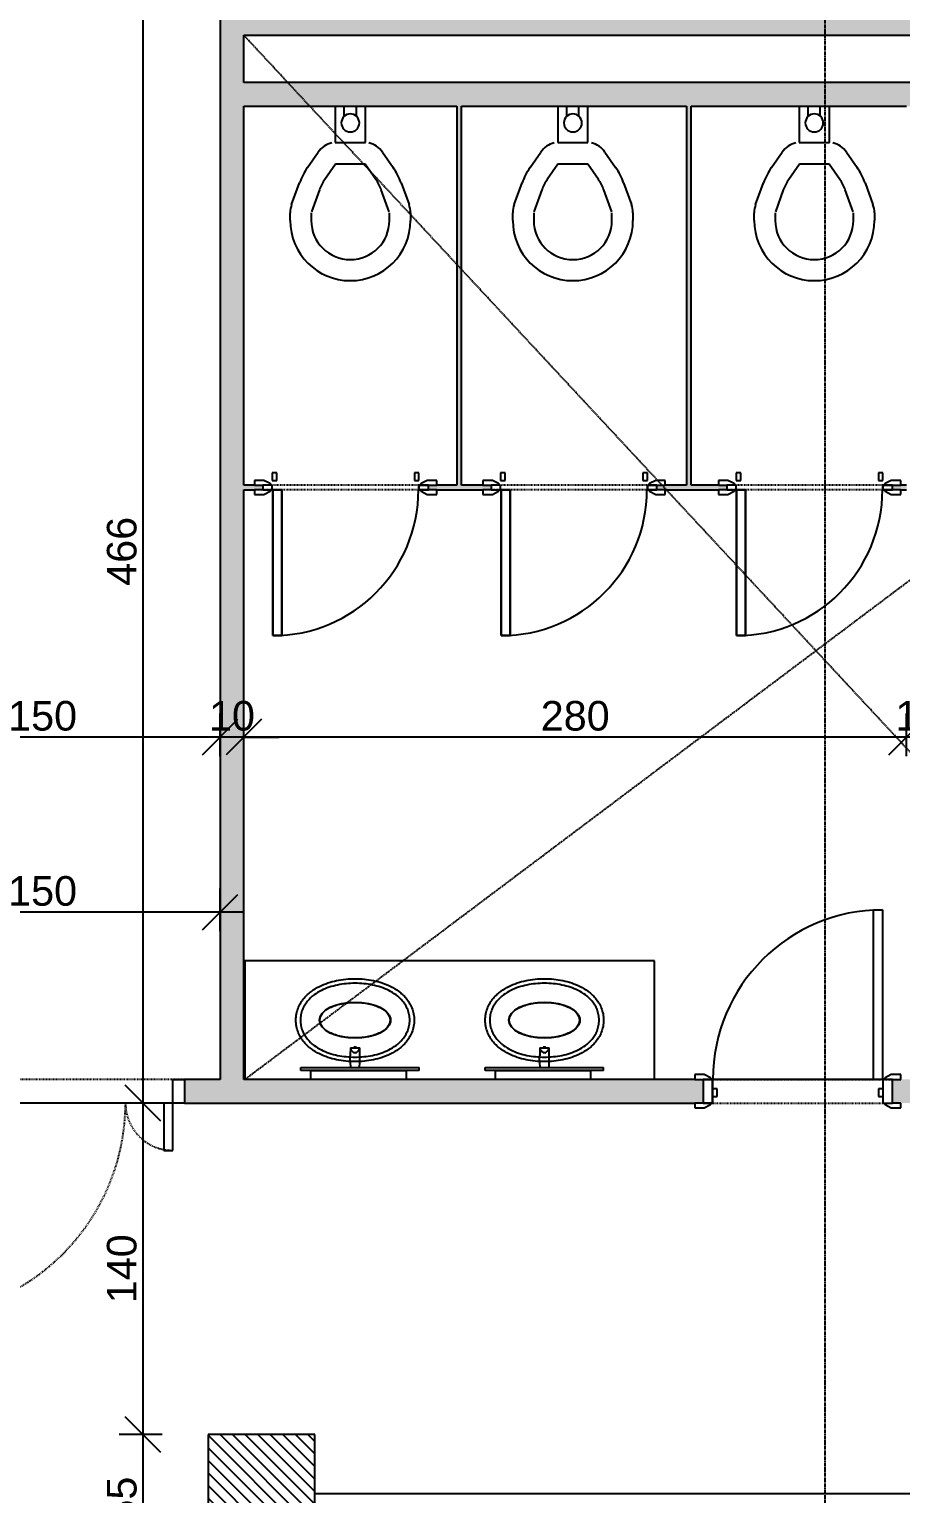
# Model space of a CAD drawing. Extents: x -5566 to 5867, y -120 to 4683.
# Drawn here: x -4486 to -4118, y 2590 to 3209 of the extents above; entities that cross this region are included whole.
import ezdxf

# ---------------------------------------------------------------- set-up
doc = ezdxf.new("R2010")
doc.units = 0
doc.linetypes.add('DASH', pattern=[0.6, 0.3, -0.3])
doc.linetypes.add('HIDDEN_2', pattern=[0.6, 0.4, -0.2])
doc.layers.get('0').update_dxf_attribs({"linetype": 'CONTINUOUS'})
doc.layers.get('DEFPOINTS').update_dxf_attribs({"linetype": 'CONTINUOUS'})
for name, color, linetype in [('A-ANNO-DIMS', 211, 'CONTINUOUS'), ('A-DOOR', 31, 'CONTINUOUS'), ('A-DOOR-FRAM', 31, 'CONTINUOUS'), ('A-DOOR-HDLN', 31, 'DASH'), ('A-FLOR', 192, 'CONTINUOUS'), ('A-FLOR-OVHD', 1, 'HIDDEN_2'), ('A-GENM', 13, 'CONTINUOUS'), ('A-WALL-PATT', 111, 'CONTINUOUS'), ('I-WALL', 2, 'CONTINUOUS'), ('P-SANR-FIXT', 6, 'CONTINUOUS'), ('Q-SPCQ', 91, 'CONTINUOUS'), ('S-COLS', 52, 'CONTINUOUS')]:
    doc.layers.add(name, color=color, linetype=linetype)
doc.styles.add('ARIAL', font='arial.ttf', dxfattribs={"height": 12.5})
doc.dimstyles.new('100_200_2_5MM_ARIAL_CM', dxfattribs={"dimscale": 30.48, "dimtxt": 12.753242, "dimasz": 0.492126, "dimexe": 0.328084, "dimexo": 0.0625, "dimgap": 0.082021, "dimtad": 1, "dimdec": 0, "dimzin": 0, "dimtxsty": 'ARIAL', "dimblk1": 'OBLIQUE', "dimblk2": 'OBLIQUE', "dimsah": 1, "dimcen": 0.09, "dimdle": 0.328084, "dimazin": 3, "dimtfac": 1, "dimtdec": 4, "dimtix": 1, "dimtmove": 0, "dimatfit": 3, "dimtvp": 1, "dimtolj": 1, "dimtzin": 0})
doc.dimstyles.new('200_100_2_5MM_ARIAL_CM___O', dxfattribs={"dimscale": 30.48, "dimtxt": 12.753242, "dimasz": 0.492126, "dimexe": 0.328084, "dimexo": 0.0625, "dimgap": 0.082021, "dimtad": 1, "dimdec": 0, "dimzin": 0, "dimtxsty": 'ARIAL', "dimblk1": 'OBLIQUE', "dimblk2": 'OBLIQUE', "dimsah": 1, "dimcen": 0.09, "dimdle": 0.328084, "dimazin": 3, "dimtfac": 1, "dimtdec": 4, "dimtix": 1, "dimtmove": 0, "dimatfit": 3, "dimtvp": 1, "dimtolj": 1, "dimtzin": 0})

# ---------------------------------------------------------------- blocks, each defined once
blk = doc.blocks.new('AR_STRUCTURAL_COLUMNS_CON6')
at = {"layer": 'S-COLS'}
h = blk.add_hatch(dxfattribs=at)
h.set_pattern_fill('FP_9', color=8, style=0, pattern_type=2)
h.set_pattern_definition([(315, (-597.5, 1597.5), (2.6516504, 2.6516504), [])])
h.paths.add_polyline_path([(-22.5, -2.5), (-22.5, -22.5), (22.5, -22.5), (22.5, 22.5), (-22.5, 22.5)], flags=0)
for p, q in [((22.5, 22.5), (-22.5, 22.5)), ((-22.5, 22.5), (-22.5, -22.5)), ((22.5, -22.5), (22.5, 22.5)), ((-22.5, -22.5), (22.5, -22.5))]:
    blk.add_line(p, q, dxfattribs=at)
blk = doc.blocks.new('AR_PLM_HUNGTOILET_HANDICAP')
at = {"layer": 'P-SANR-FIXT'}
for p, q in [((79.86, -5), (79.86, -20.28)), ((83.67, -9.21), (83.67, -5)), ((88.75, -9.21), (88.75, -5)), ((92.56, -20.28), (92.56, -5)), ((68.13, -30.85), (72.64, -24.4)), ((79.86, -20.28), (92.56, -20.28)), ((99.78, -24.4), (104.29, -30.85)), ((79.93, -29.5), (75.41, -35.95)), ((92.5, -29.5), (79.93, -29.5)), ((97.01, -35.95), (92.5, -29.5)), ((61.42, -46.5), (64.76, -37.32)), ((73.12, -40.36), (69.78, -49.54)), ((102.64, -49.54), (99.3, -40.36)), ((107.66, -37.32), (111, -46.5)), ((60.81, -53.26), (60.81, -49.97)), ((69.7, -49.97), (69.7, -53.26)), ((102.72, -53.26), (102.72, -49.97)), ((111.61, -49.97), (111.61, -53.26))]:
    blk.add_line(p, q, dxfattribs=at)
for centre, radius, start, end in [((86.21, -12.05), 3.81, 0, 180), ((86.21, -12.05), 3.81, 180, 0), ((80.97, -30.23), 10.16, 105, 145), ((91.46, -30.23), 10.16, 35, 75), ((91.02, -46.87), 27.94, 145, 160), ((81.4, -46.87), 27.94, 20, 35), ((91.02, -46.87), 19.05, 145, 160), ((81.4, -46.87), 19.05, 20, 35), ((70.97, -49.97), 10.16, 160, 180), ((101.45, -49.97), 10.16, 0, 20), ((86.21, -53.26), 25.4, 180, 270), ((86.21, -53.26), 16.51, 180, 270), ((86.21, -53.26), 16.51, 270, 360), ((86.21, -53.26), 25.4, 270, 360)]:
    blk.add_arc(centre, radius, start, end, dxfattribs=at)
blk = doc.blocks.new('AR_INT_WOOD_SINGLE_LOUVER0')
at = {"layer": 'A-DOOR'}
for p, q in [((27, 62.6), (27, 1)), ((30.8, 62.6), (27, 62.6)), ((27, 1), (27, 62.6)), ((27, 62.6), (30.8, 62.6)), ((30.8, 1), (30.8, 62.6)), ((30.8, 62.6), (30.8, 1)), ((-35, 1), (-31, 1)), ((-31, 1), (-31, -1)), ((27, 1), (30.8, 1)), ((30.8, 1), (27, 1)), ((31, 1), (31, -1)), ((35, 1), (31, 1)), ((-31, -1), (-35, -1)), ((31, -1), (35, -1))]:
    blk.add_line(p, q, dxfattribs=at)
blk.add_arc((30.8, 1), 61.6, 90, 180, dxfattribs=at)
at = {"layer": 'A-DOOR-FRAM'}
for p, q in [((-34.5, 3), (-38.5, 3)), ((-38.5, 3), (-38.5, 1)), ((-38.5, 1), (-35, 1)), ((-31, 1), (-35, 1)), ((-35, 1), (-35, -1)), ((-31.9, 1.6), (-34.5, 3)), ((-31, -1), (-31, 1)), ((35, 1), (31, 1)), ((31, 1), (31, -1)), ((34.5, 3), (31.9, 1.6)), ((38.5, 3), (34.5, 3)), ((35, -1), (35, 1)), ((35, 1), (38.5, 1)), ((38.5, 1), (38.5, 3)), ((-38.5, -1), (-38.5, -3)), ((-35, -1), (-38.5, -1)), ((-38.5, -3), (-34.5, -3)), ((-35, -1), (-31, -1)), ((-34.5, -3), (-31.9, -1.6)), ((-29.1, -3), (-31, -3)), ((-31, -3), (-31, -6.2)), ((-29.1, -6.2), (-29.1, -3)), ((31, -3), (29.1, -3)), ((29.1, -3), (29.1, -6.2)), ((31, -1), (35, -1)), ((31, -6.2), (31, -3)), ((31.9, -1.6), (34.5, -3)), ((34.5, -3), (38.5, -3)), ((38.5, -1), (35, -1)), ((38.5, -3), (38.5, -1)), ((-31, -6.2), (-29.1, -6.2)), ((29.1, -6.2), (31, -6.2))]:
    blk.add_line(p, q, dxfattribs=at)
for centre, start, end in [((-32.3, 0.9), 7.12502, 60.25512), ((32.3, 0.9), 119.74488, 172.87498), ((-32.3, -0.9), 299.74488, 352.87498), ((32.3, -0.9), 187.12502, 240.25512)]:
    blk.add_arc(centre, 0.806, start, end, dxfattribs=at)
at = {"layer": 'A-DOOR-HDLN'}
for p, q in [((-35, 1), (35, 1)), ((-35, -1), (35, -1))]:
    blk.add_line(p, q, dxfattribs=at)
blk = doc.blocks.new('AR_PLM_BASIN_PRM__WALL__-1')
at = {"layer": 'P-SANR-FIXT'}
for p, q in [((-87.61, -5), (-87.61, -55)), ((85.42, -55), (85.42, -5)), ((-87.61, -55), (85.42, -55))]:
    blk.add_line(p, q, dxfattribs=at)
blk = doc.blocks.new('AR_PLUMFIX_TAP_-_TYPE_1-12')
at = {"layer": 'A-GENM'}
for p, q in [((-1.9, -0.76), (-1.86, 1.89)), ((-1.83, 5.4), (2.14, 5.4)), ((-0.31, 5.58), (-0.31, 5.4)), ((0.35, 3.29), (-0.03, 3.29)), ((0.63, 5.4), (0.63, 5.58)), ((2.21, -0.7), (2.17, 1.89)), ((-1.9, -0.76), (-1.79, -2.9)), ((2.1, -2.9), (2.21, -0.7))]:
    blk.add_line(p, q, dxfattribs=at)
for centre, major_axis, ratio, start_param, end_param in [((-1.82, 5.15), (0.04, 4.42), 0.001757, 1.514599, 2.40008), ((2.99, 5.89), (4.89, 0), 0.707414, 3.359065, 3.934606), ((130.33, 8.38), (132.17, 0), 0.707414, 3.173465, 3.176444), ((0.17, 3.96), (0.972, 0), 0.707414, 4.037321, 4.500689), ((-0.22, 5.56), (0.0917, 0), 0.707107, 1.677599, 2.926161), ((0.16, 4.46), (1.69, 0), 0.707107, 1.337672, 1.80392), ((0.15, 3.96), (0.972, 0), 0.707414, 4.924089, 5.386869), ((0.54, 5.56), (0.0917, 0), 0.707107, 0.215432, 1.463994), ((-2.66, 5.89), (4.87, 0), 0.707414, 5.489365, 6.058873), ((-130, 8.38), (132.17, 0), 0.707414, 6.248334, 6.251313), ((2.13, 5.15), (-0.04, 4.42), 0.001755, 3.883105, 4.768586)]:
    blk.add_ellipse(centre, major_axis=major_axis, ratio=ratio, start_param=start_param, end_param=end_param, dxfattribs=at)
blk = doc.blocks.new('AR_PLUMFIX_BASIN_ELLIPTIC0')
at = {"layer": 'P-SANR-FIXT', "flags": 128}
for points in [[(0, 7.5), (-2.93, 7.36), (-5.74, 6.93), (-8.33, 6.24), (-10.61, 5.3), (-12.47, 4.17), (-13.86, 2.87), (-14.71, 1.46), (-15, 0)], [(15, 0), (14.71, 1.46), (13.86, 2.87), (12.47, 4.17), (10.61, 5.3), (8.33, 6.24), (5.74, 6.93), (2.93, 7.36), (0, 7.5)], [(-15, 0), (-14.71, -1.46), (-13.86, -2.87), (-12.47, -4.17), (-10.61, -5.3), (-8.33, -6.24), (-5.74, -6.93), (-2.93, -7.36), (0, -7.5)], [(0, -7.5), (2.93, -7.36), (5.74, -6.93), (8.33, -6.24), (10.61, -5.3), (12.47, -4.17), (13.86, -2.87), (14.71, -1.46), (15, 0)]]:
    blk.add_lwpolyline(points, dxfattribs=at)
at = {"layer": 'P-SANR-FIXT'}
for points, knots in [([(-25, 0), (-25, 0.9), (-24.82, 2.7), (-24.06, 5.21), (-22.94, 7.42), (-21.58, 9.3), (-20.08, 10.88), (-17.94, 12.65), (-15.11, 14.34), (-11.53, 15.8), (-7.79, 16.79), (-3.93, 17.37), (-1.31, 17.5), (0, 17.5)], [3.141593, 3.141593, 3.141593, 3.141593, 3.239767, 3.337942, 3.436117, 3.534292, 3.632467, 3.730641, 3.926991, 4.12334, 4.31969, 4.516039, 4.712389, 4.712389, 4.712389, 4.712389]), ([(0, 15.6), (-1.25, 15.6), (-3.74, 15.47), (-7.41, 14.92), (-10.93, 13.98), (-14.27, 12.63), (-17.37, 10.77), (-19.72, 8.63), (-21.31, 6.42), (-22.29, 4.5), (-22.94, 2.33), (-23.1, 0.78), (-23.1, 0)], [-4.712389, -4.712389, -4.712389, -4.712389, -4.516039, -4.31969, -4.12334, -3.926991, -3.730641, -3.534292, -3.436117, -3.337942, -3.239767, -3.141593, -3.141593, -3.141593, -3.141593]), ([(0, 17.5), (1.31, 17.5), (3.93, 17.37), (7.79, 16.79), (11.53, 15.8), (15.11, 14.34), (17.94, 12.65), (20.08, 10.88), (21.58, 9.3), (22.94, 7.42), (24.06, 5.21), (24.82, 2.7), (25, 0.9), (25, 0)], [1.570796, 1.570796, 1.570796, 1.570796, 1.767146, 1.963495, 2.159845, 2.356194, 2.552544, 2.650719, 2.748894, 2.847068, 2.945243, 3.043418, 3.141593, 3.141593, 3.141593, 3.141593]), ([(23.1, 0), (23.1, 0.78), (22.94, 2.33), (22.29, 4.5), (21.31, 6.42), (19.72, 8.63), (17.37, 10.77), (14.27, 12.63), (10.93, 13.98), (7.41, 14.92), (3.74, 15.47), (1.25, 15.6), (0, 15.6)], [-3.141593, -3.141593, -3.141593, -3.141593, -3.043418, -2.945243, -2.847068, -2.748894, -2.552544, -2.356194, -2.159845, -1.963495, -1.767146, -1.570796, -1.570796, -1.570796, -1.570796]), ([(0, -15.6), (1.25, -15.6), (3.74, -15.47), (7.41, -14.92), (10.93, -13.98), (14.27, -12.63), (17.37, -10.77), (19.72, -8.63), (21.31, -6.42), (22.29, -4.5), (22.94, -2.33), (23.1, -0.78), (23.1, 0)], [-4.712389, -4.712389, -4.712389, -4.712389, -4.516039, -4.31969, -4.12334, -3.926991, -3.730641, -3.534292, -3.436117, -3.337942, -3.239767, -3.141593, -3.141593, -3.141593, -3.141593]), ([(25, 0), (25, -0.9), (24.82, -2.7), (24.06, -5.21), (22.94, -7.42), (21.58, -9.3), (20.08, -10.88), (17.94, -12.65), (15.11, -14.34), (11.53, -15.8), (7.79, -16.79), (3.93, -17.37), (1.31, -17.5), (0, -17.5)], [3.141593, 3.141593, 3.141593, 3.141593, 3.239767, 3.337942, 3.436117, 3.534292, 3.632467, 3.730641, 3.926991, 4.12334, 4.31969, 4.516039, 4.712389, 4.712389, 4.712389, 4.712389]), ([(0, -17.5), (-1.31, -17.5), (-3.93, -17.37), (-7.79, -16.79), (-11.53, -15.8), (-15.11, -14.34), (-17.94, -12.65), (-20.08, -10.88), (-21.58, -9.3), (-22.94, -7.42), (-24.06, -5.21), (-24.82, -2.7), (-25, -0.9), (-25, 0)], [1.570796, 1.570796, 1.570796, 1.570796, 1.767146, 1.963495, 2.159845, 2.356194, 2.552544, 2.650719, 2.748894, 2.847068, 2.945243, 3.043418, 3.141593, 3.141593, 3.141593, 3.141593]), ([(-23.1, 0), (-23.1, -0.78), (-22.94, -2.33), (-22.29, -4.5), (-21.31, -6.42), (-19.72, -8.63), (-17.37, -10.77), (-14.27, -12.63), (-10.93, -13.98), (-7.41, -14.92), (-3.74, -15.47), (-1.25, -15.6), (0, -15.6)], [-3.141593, -3.141593, -3.141593, -3.141593, -3.043418, -2.945243, -2.847068, -2.748894, -2.552544, -2.356194, -2.159845, -1.963495, -1.767146, -1.570796, -1.570796, -1.570796, -1.570796])]:
    blk.add_open_spline(points, degree=3, knots=knots, dxfattribs=at)
for points in [[(-15, 0), (-15, 0.98), (-14.22, 2.94), (-10.88, 5.44), (-5.89, 7.11), (-1.96, 7.5), (0, 7.5)], [(0, 7.5), (1.96, 7.5), (5.89, 7.11), (10.88, 5.44), (14.22, 2.94), (15, 0.98), (15, 0)], [(0, -7.5), (-1.96, -7.5), (-5.89, -7.11), (-10.88, -5.44), (-14.22, -2.94), (-15, -0.98), (-15, 0)], [(15, 0), (15, -0.98), (14.22, -2.94), (10.88, -5.44), (5.89, -7.11), (1.96, -7.5), (0, -7.5)]]:
    blk.add_open_spline(points, degree=3, dxfattribs=at)
blk = doc.blocks.new('AR_INT_WOOD_SINGLE_-_W80H2')
at = {"layer": 'A-DOOR'}
for p, q in [((32, 5), (32, 76.6)), ((32, 76.6), (35.8, 76.6)), ((35.8, 76.6), (35.8, 5)), ((-40, 5), (-36, 5)), ((-36, 5), (-36, -5)), ((35.8, 5), (32, 5)), ((36, 5), (36, -5)), ((40, 5), (36, 5)), ((-36, -5), (-40, -5)), ((36, -5), (40, -5))]:
    blk.add_line(p, q, dxfattribs=at)
blk.add_arc((35.8, 5), 71.6, 90, 180, dxfattribs=at)
at = {"layer": 'A-DOOR-FRAM'}
for p, q in [((-39.5, 7), (-43.5, 7)), ((-43.5, 7), (-43.5, 5)), ((-36.9, 5.6), (-39.5, 7)), ((39.5, 7), (36.9, 5.6)), ((43.5, 7), (39.5, 7)), ((43.5, 5), (43.5, 7)), ((-43.5, 5), (-40, 5)), ((-36, 5), (-40, 5)), ((-40, 5), (-40, -5)), ((-36, -5), (-36, 5)), ((-34.1, 1), (-36, 1)), ((-34.1, -2.2), (-34.1, 1)), ((36, 1), (34.1, 1)), ((34.1, 1), (34.1, -2.2)), ((40, 5), (36, 5)), ((36, 5), (36, -5)), ((40, -5), (40, 5)), ((40, 5), (43.5, 5)), ((-43.5, -5), (-43.5, -7)), ((-40, -5), (-43.5, -5)), ((-40, -5), (-36, -5)), ((-39.5, -7), (-36.9, -5.6)), ((-36, -2.2), (-34.1, -2.2)), ((34.1, -2.2), (36, -2.2)), ((36, -5), (40, -5)), ((36.9, -5.6), (39.5, -7)), ((43.5, -5), (40, -5)), ((43.5, -7), (43.5, -5)), ((-43.5, -7), (-39.5, -7)), ((39.5, -7), (43.5, -7))]:
    blk.add_line(p, q, dxfattribs=at)
for centre, start, end in [((-37.3, 4.9), 7.12502, 60.25512), ((37.3, 4.9), 119.74488, 172.87498), ((-37.3, -4.9), 299.74488, 352.87498), ((37.3, -4.9), 187.12502, 240.25512)]:
    blk.add_arc(centre, 0.806, start, end, dxfattribs=at)
at = {"layer": 'A-DOOR-HDLN'}
for p, q in [((-40, 5), (40, 5)), ((-40, -5), (40, -5))]:
    blk.add_line(p, q, dxfattribs=at)
blk = doc.blocks.new('AR_SPC__MIRROR__WALL__-_TY')
at = {"layer": 'Q-SPCQ'}
for p, q in [((-19.62, 2.73), (20.83, 2.73)), ((-19.62, 2.73), (-19.62, -1.08)), ((20.83, -1.08), (20.83, 2.73)), ((-25, -1.08), (25, -1.08)), ((-25, -1.08), (-25, -2.35)), ((25, -2.35), (-25, -2.35)), ((20.83, -1.08), (-19.62, -1.08)), ((25, -1.08), (25, -2.35))]:
    blk.add_line(p, q, dxfattribs=at)
blk = doc.blocks.new('AR_EXT_ALUM_DBL_HINGE_-_W5')
at = {"layer": 'A-DOOR'}
for p, q in [((51.2, 5), (51.2, 95)), ((51.2, 95), (55, 95)), ((55, 95), (55, 5)), ((-51.2, 25), (-55, 25)), ((-55, 25), (-55, 5)), ((-51.2, 5), (-51.2, 25)), ((-60, 5), (-55, 5)), ((-55, 5), (-55, -5)), ((55, 5), (51.2, 5)), ((-55, -5), (-60, -5))]:
    blk.add_line(p, q, dxfattribs=at)
at = {"layer": 'A-DOOR', "linetype": 'DASH'}
for centre, radius, start, end in [((55, 5), 90, 90, 180), ((-55, 5), 20, 0, 90)]:
    blk.add_arc(centre, radius, start, end, dxfattribs=at)
at = {"layer": 'A-DOOR-FRAM'}
for p, q in [((-55, 5), (55, 5)), ((55, -5), (55, 5)), ((55, 5), (60, 5)), ((60, -5), (55, -5))]:
    blk.add_line(p, q, dxfattribs=at)
at = {"layer": 'A-DOOR-HDLN'}
for p, q in [((-60, 5), (60, 5)), ((-60, -5), (60, -5))]:
    blk.add_line(p, q, dxfattribs=at)
blk = doc.blocks.new('_OBLIQUE')
at = {"color": 0, "linetype": 'BYBLOCK'}
blk.add_line((-0.5, -0.5), (0.5, 0.5), dxfattribs=at)
blk = doc.blocks.new('DIMBLOCK16-LEVEL__9_00')
at = {"layer": 'A-ANNO-DIMS', "color": 0}
for p, q in [((-4555, 2828.02), (-4555, 2846.12)), ((-4405, 2828.02), (-4405, 2846.12)), ((-4395, 2836.12), (-4565, 2836.12))]:
    blk.add_line(p, q, dxfattribs=at)
at = {"layer": 'DEFPOINTS', "color": 0}
for p in [(-4555, 2836.12), (-4555, 2826.12), (-4405, 2826.12)]:
    blk.add_point(p, dxfattribs=at)
at = {"layer": 'A-ANNO-DIMS', "color": 0, "xscale": 15, "yscale": 15, "zscale": 15, "rotation": 180}
blk.add_blockref('_OBLIQUE', (-4555, 2836.12), dxfattribs=at)
at = {"layer": 'A-ANNO-DIMS', "color": 0, "xscale": 15, "yscale": 15, "zscale": 15}
blk.add_blockref('_OBLIQUE', (-4405, 2836.12), dxfattribs=at)
at = {"layer": 'A-ANNO-DIMS', "color": 0, "insert": (-4480, 2845), "char_height": 12.5, "width": 34.6103, "attachment_point": 5, "style": 'ARIAL'}
blk.add_mtext('\\A1;150', dxfattribs=at)
blk = doc.blocks.new('DIMBLOCK40-LEVEL__9_00')
at = {"layer": 'A-ANNO-DIMS', "color": 0}
for p, q in [((-4115, 2901.98), (-4115, 2920.08)), ((-4105, 2901.98), (-4105, 2920.08)), ((-4115, 2910.08), (-4130, 2910.08)), ((-4105, 2910.08), (-4115, 2910.08)), ((-4105, 2910.08), (-4090, 2910.08))]:
    blk.add_line(p, q, dxfattribs=at)
at = {"layer": 'DEFPOINTS', "color": 0}
for p in [(-4115, 2910.08), (-4115, 2900.08), (-4105, 2900.08)]:
    blk.add_point(p, dxfattribs=at)
at = {"layer": 'A-ANNO-DIMS', "color": 0, "xscale": 15, "yscale": 15, "zscale": 15}
blk.add_blockref('_OBLIQUE', (-4115, 2910.08), dxfattribs=at)
at = {"layer": 'A-ANNO-DIMS', "color": 0, "xscale": 15, "yscale": 15, "zscale": 15, "rotation": 180}
blk.add_blockref('_OBLIQUE', (-4105, 2910.08), dxfattribs=at)
at = {"layer": 'A-ANNO-DIMS', "color": 0, "insert": (-4110, 2918.96), "char_height": 12.5, "width": 23.0736, "attachment_point": 5, "style": 'ARIAL'}
blk.add_mtext('\\A1;10', dxfattribs=at)
blk = doc.blocks.new('DIMBLOCK41-LEVEL__9_00')
at = {"layer": 'A-ANNO-DIMS', "color": 0}
for p, q in [((-4395, 2901.98), (-4395, 2920.08)), ((-4115, 2901.98), (-4115, 2920.08)), ((-4105, 2910.08), (-4405, 2910.08))]:
    blk.add_line(p, q, dxfattribs=at)
at = {"layer": 'DEFPOINTS', "color": 0}
for p in [(-4395, 2910.08), (-4395, 2900.08), (-4115, 2900.08)]:
    blk.add_point(p, dxfattribs=at)
at = {"layer": 'A-ANNO-DIMS', "color": 0, "xscale": 15, "yscale": 15, "zscale": 15, "rotation": 180}
blk.add_blockref('_OBLIQUE', (-4395, 2910.08), dxfattribs=at)
at = {"layer": 'A-ANNO-DIMS', "color": 0, "xscale": 15, "yscale": 15, "zscale": 15}
blk.add_blockref('_OBLIQUE', (-4115, 2910.08), dxfattribs=at)
at = {"layer": 'A-ANNO-DIMS', "color": 0, "insert": (-4255, 2918.96), "char_height": 12.5, "width": 34.6103, "attachment_point": 5, "style": 'ARIAL'}
blk.add_mtext('\\A1;280', dxfattribs=at)
blk = doc.blocks.new('DIMBLOCK42-LEVEL__9_00')
at = {"layer": 'A-ANNO-DIMS', "color": 0}
for p, q in [((-4405, 2901.98), (-4405, 2920.08)), ((-4395, 2901.98), (-4395, 2920.08)), ((-4405, 2910.08), (-4420, 2910.08)), ((-4395, 2910.08), (-4405, 2910.08)), ((-4395, 2910.08), (-4380, 2910.08))]:
    blk.add_line(p, q, dxfattribs=at)
at = {"layer": 'DEFPOINTS', "color": 0}
for p in [(-4405, 2910.08), (-4405, 2900.08), (-4395, 2900.08)]:
    blk.add_point(p, dxfattribs=at)
at = {"layer": 'A-ANNO-DIMS', "color": 0, "xscale": 15, "yscale": 15, "zscale": 15}
blk.add_blockref('_OBLIQUE', (-4405, 2910.08), dxfattribs=at)
at = {"layer": 'A-ANNO-DIMS', "color": 0, "xscale": 15, "yscale": 15, "zscale": 15, "rotation": 180}
blk.add_blockref('_OBLIQUE', (-4395, 2910.08), dxfattribs=at)
at = {"layer": 'A-ANNO-DIMS', "color": 0, "insert": (-4400, 2918.96), "char_height": 12.5, "width": 23.0736, "attachment_point": 5, "style": 'ARIAL'}
blk.add_mtext('\\A1;10', dxfattribs=at)
blk = doc.blocks.new('DIMBLOCK43-LEVEL__9_00')
at = {"layer": 'A-ANNO-DIMS', "color": 0}
for p, q in [((-4555, 2901.98), (-4555, 2920.08)), ((-4405, 2901.98), (-4405, 2920.08)), ((-4395, 2910.08), (-4565, 2910.08))]:
    blk.add_line(p, q, dxfattribs=at)
at = {"layer": 'DEFPOINTS', "color": 0}
for p in [(-4555, 2910.08), (-4555, 2900.08), (-4405, 2900.08)]:
    blk.add_point(p, dxfattribs=at)
at = {"layer": 'A-ANNO-DIMS', "color": 0, "xscale": 15, "yscale": 15, "zscale": 15, "rotation": 180}
blk.add_blockref('_OBLIQUE', (-4555, 2910.08), dxfattribs=at)
at = {"layer": 'A-ANNO-DIMS', "color": 0, "xscale": 15, "yscale": 15, "zscale": 15}
blk.add_blockref('_OBLIQUE', (-4405, 2910.08), dxfattribs=at)
at = {"layer": 'A-ANNO-DIMS', "color": 0, "insert": (-4480, 2918.96), "char_height": 12.5, "width": 34.6103, "attachment_point": 5, "style": 'ARIAL'}
blk.add_mtext('\\A1;150', dxfattribs=at)
blk = doc.blocks.new('DIMBLOCK148-LEVEL__9_00')
at = {"layer": 'A-ANNO-DIMS', "color": 0}
for p, q in [((-4437.62, 3231.49), (-4437.62, 2745.49)), ((-4429.52, 3221.49), (-4447.62, 3221.49)), ((-4429.52, 2755.49), (-4447.62, 2755.49))]:
    blk.add_line(p, q, dxfattribs=at)
at = {"layer": 'DEFPOINTS', "color": 0}
for p in [(-4427.62, 3221.49), (-4437.62, 2755.49), (-4427.62, 2755.49)]:
    blk.add_point(p, dxfattribs=at)
at = {"layer": 'A-ANNO-DIMS', "color": 0, "xscale": 15, "yscale": 15, "zscale": 15}
for p, rotation in [((-4437.62, 3221.49), 90), ((-4437.62, 2755.49), 270)]:
    blk.add_blockref('_OBLIQUE', p, dxfattribs=dict(at, rotation=rotation))
at = {"layer": 'A-ANNO-DIMS', "color": 0, "insert": (-4446.5, 2988.49), "char_height": 12.5, "width": 34.6103, "attachment_point": 5, "rotation": 90, "style": 'ARIAL'}
blk.add_mtext('\\A1;466', dxfattribs=at)
blk = doc.blocks.new('DIMBLOCK149-LEVEL__9_00')
at = {"layer": 'A-ANNO-DIMS', "color": 0}
for p, q in [((-4437.62, 2765.49), (-4437.62, 2605.49)), ((-4429.52, 2755.49), (-4447.62, 2755.49)), ((-4429.52, 2615.49), (-4447.62, 2615.49))]:
    blk.add_line(p, q, dxfattribs=at)
at = {"layer": 'DEFPOINTS', "color": 0}
for p in [(-4427.62, 2755.49), (-4437.62, 2615.49), (-4427.62, 2615.49)]:
    blk.add_point(p, dxfattribs=at)
at = {"layer": 'A-ANNO-DIMS', "color": 0, "xscale": 15, "yscale": 15, "zscale": 15}
for p, rotation in [((-4437.62, 2755.49), 90), ((-4437.62, 2615.49), 270)]:
    blk.add_blockref('_OBLIQUE', p, dxfattribs=dict(at, rotation=rotation))
at = {"layer": 'A-ANNO-DIMS', "color": 0, "insert": (-4446.5, 2685.49), "char_height": 12.5, "width": 34.6103, "attachment_point": 5, "rotation": 90, "style": 'ARIAL'}
blk.add_mtext('\\A1;140', dxfattribs=at)
blk = doc.blocks.new('DIMBLOCK150-LEVEL__9_00')
at = {"layer": 'A-ANNO-DIMS', "color": 0}
for p, q in [((-4437.62, 2625.49), (-4437.62, 2550.49)), ((-4429.52, 2615.49), (-4447.62, 2615.49)), ((-4429.52, 2560.49), (-4447.62, 2560.49))]:
    blk.add_line(p, q, dxfattribs=at)
at = {"layer": 'DEFPOINTS', "color": 0}
for p in [(-4427.62, 2615.49), (-4437.62, 2560.49), (-4427.62, 2560.49)]:
    blk.add_point(p, dxfattribs=at)
at = {"layer": 'A-ANNO-DIMS', "color": 0, "xscale": 15, "yscale": 15, "zscale": 15}
for p, rotation in [((-4437.62, 2615.49), 90), ((-4437.62, 2560.49), 270)]:
    blk.add_blockref('_OBLIQUE', p, dxfattribs=dict(at, rotation=rotation))
at = {"layer": 'A-ANNO-DIMS', "color": 0, "insert": (-4446.47, 2587.99), "char_height": 12.5, "width": 23.0736, "attachment_point": 5, "rotation": 90, "style": 'ARIAL'}
blk.add_mtext('\\A1;55', dxfattribs=at)

msp = doc.modelspace()

# ---------------------------------------------------------------- hatches: boundary and pattern name
at = {"layer": 'A-WALL-PATT'}
h = msp.add_hatch(color=256, dxfattribs=at)
h.paths.add_polyline_path([(-4405, 3176.49), (-4405, 2765.49), (-4395, 2765.49), (-4395, 3221.49), (-4405, 3221.49), (-4405, 3186.49)], flags=0)
h.paths.add_polyline_path([(-4405, 3370.49), (-4405, 3321.49), (-4395, 3321.49), (-4395, 3370.49)], flags=0)
for points in [[(-4395, 3216.49), (-4395, 3206.49), (-3809.5, 3206.49), (-3809.5, 3216.49), (-4294.72, 3216.49)], [(-4395, 3186.49), (-4395, 3176.49), (-3809.5, 3176.49), (-3809.5, 3186.49), (-4375.95, 3186.49)], [(-4305, 3111.99), (-4305, 3016.49), (-4303, 3016.49), (-4303, 3176.49), (-4305, 3176.49), (-4305, 3147.12)], [(-4208, 3067.55), (-4208, 3016.49), (-4206, 3016.49), (-4206, 3176.49), (-4208, 3176.49), (-4208, 3147.12)]]:
    msp.add_hatch(color=256, dxfattribs=at).paths.add_polyline_path(points, flags=0)
h = msp.add_hatch(color=256, dxfattribs=at)
h.paths.add_polyline_path([(-4395, 3016.49), (-4395, 3014.49), (-4387, 3014.49), (-4387, 3016.49), (-4390.5, 3016.49)], flags=0)
h.paths.add_polyline_path([(-4317, 3014.49), (-4290.5, 3014.49), (-4290.5, 3016.49), (-4317, 3016.49)], flags=0)
h.paths.add_polyline_path([(-4220.5, 3016.49), (-4220.5, 3014.49), (-4191, 3014.49), (-4191, 3016.49), (-4217, 3016.49)], flags=0)
h.paths.add_polyline_path([(-4121, 3016.49), (-4121, 3014.49), (-4115, 3014.49), (-4115, 3016.49), (-4117.5, 3016.49)], flags=0)
h = msp.add_hatch(color=256, dxfattribs=at)
h.paths.add_polyline_path([(-4555, 2765.49), (-4555, 2755.49), (-4540, 2755.49), (-4540, 2765.49), (-4546.71, 2765.49)], flags=0)
h.paths.add_polyline_path([(-4420, 2765.49), (-4420, 2755.49), (-4201, 2755.49), (-4201, 2765.49), (-4405, 2765.49)], flags=0)
h.paths.add_polyline_path([(-4121, 2765.49), (-4121, 2755.49), (-4100, 2755.49), (-4100, 2765.49), (-4117.5, 2765.49)], flags=0)
h.paths.add_polyline_path([(-4020, 2765.49), (-4020, 2755.49), (-3985, 2755.49), (-3985, 2765.49), (-4016.5, 2765.49)], flags=0)

# ---------------------------------------------------------------- linework, layer by layer
at = {"layer": 'A-FLOR'}
msp.add_line((-4125, 2765.49), (-4197, 2765.49), dxfattribs=at)
at = {"layer": 'A-FLOR-OVHD'}
for p, q in [((-4149.5, 3415.49), (-4149.5, 2570.49)), ((-3985, 2765.49), (-4395, 3206.49)), ((-4394.51, 2765.49), (-3807, 3206.49))]:
    msp.add_line(p, q, dxfattribs=at)
at = {"layer": 'I-WALL'}
for p, q in [((-4405, 3221.49), (-4405, 2765.49)), ((-4395, 3186.49), (-4395, 3206.49)), ((-4395, 3206.49), (-3809.5, 3206.49)), ((-3809.5, 3186.49), (-4395, 3186.49)), ((-4395, 3016.49), (-4395, 3176.49)), ((-4395, 3176.49), (-4305, 3176.49)), ((-4305, 3176.49), (-4305, 3016.49)), ((-4303, 3176.49), (-4208, 3176.49)), ((-4303, 3016.49), (-4303, 3176.49)), ((-4208, 3176.49), (-4208, 3016.49)), ((-4206, 3176.49), (-4115, 3176.49)), ((-4206, 3016.49), (-4206, 3176.49)), ((-4390.5, 3016.49), (-4395, 3016.49)), ((-4395, 2765.49), (-4395, 3014.49)), ((-4395, 3014.49), (-4390.5, 3014.49)), ((-4305, 3016.49), (-4313.5, 3016.49)), ((-4313.5, 3014.49), (-4294, 3014.49)), ((-4294, 3016.49), (-4303, 3016.49)), ((-4208, 3016.49), (-4217, 3016.49)), ((-4217, 3014.49), (-4194.5, 3014.49)), ((-4194.5, 3016.49), (-4206, 3016.49)), ((-4115, 3016.49), (-4117.5, 3016.49)), ((-4117.5, 3014.49), (-4115, 3014.49)), ((-4405, 2765.49), (-4420, 2765.49)), ((-4420, 2765.49), (-4420, 2755.49)), ((-4366.77, 2765.49), (-4395, 2765.49)), ((-4288.83, 2765.49), (-4326.31, 2765.49)), ((-4204.5, 2765.49), (-4248.38, 2765.49)), ((-4420, 2755.49), (-4204.5, 2755.49)), ((-3985, 2590.49), (-4365, 2590.49))]:
    msp.add_line(p, q, dxfattribs=at)

# ---------------------------------------------------------------- block references
at = {"layer": 'A-DOOR', "rotation": 179.9999999999999}
for name, p in [('AR_INT_WOOD_SINGLE_LOUVER0', (-4352, 3015.49)), ('AR_INT_WOOD_SINGLE_LOUVER0', (-4255.5, 3015.49)), ('AR_INT_WOOD_SINGLE_LOUVER0', (-4156, 3015.49)), ('AR_EXT_ALUM_DBL_HINGE_-_W5', (-4480, 2760.49))]:
    msp.add_blockref(name, p, dxfattribs=at)
at = {"layer": 'A-DOOR'}
msp.add_blockref('AR_INT_WOOD_SINGLE_-_W80H2', (-4161, 2760.49), dxfattribs=at)
at = {"layer": 'P-SANR-FIXT'}
for name, p in [('AR_PLM_HUNGTOILET_HANDICAP', (-4436.21, 3181.49)), ('AR_PLM_HUNGTOILET_HANDICAP', (-4342.21, 3181.49)), ('AR_PLM_HUNGTOILET_HANDICAP', (-4240.21, 3181.49)), ('AR_PLUMFIX_TAP_-_TYPE_1-12', (-4348.16, 2773.47)), ('AR_PLUMFIX_TAP_-_TYPE_1-12', (-4268.16, 2773.47))]:
    msp.add_blockref(name, p, dxfattribs=at)
at = {"layer": 'P-SANR-FIXT', "rotation": 179.9999999999999}
for name, p in [('AR_PLM_BASIN_PRM__WALL__-1', (-4309.09, 2760.49)), ('AR_PLUMFIX_BASIN_ELLIPTIC0', (-4348, 2790.49)), ('AR_PLUMFIX_BASIN_ELLIPTIC0', (-4268, 2790.49))]:
    msp.add_blockref(name, p, dxfattribs=at)
at = {"layer": 'Q-SPCQ', "rotation": 180}
for p in [(-4345.94, 2768.22), (-4268, 2768.22)]:
    msp.add_blockref('AR_SPC__MIRROR__WALL__-_TY', p, dxfattribs=at)
at = {"layer": 'S-COLS'}
msp.add_blockref('AR_STRUCTURAL_COLUMNS_CON6', (-4387.5, 2592.99), dxfattribs=at)

# ---------------------------------------------------------------- dimensions: what is measured, and where the dimension line sits
at = {"layer": 'A-ANNO-DIMS'}
for base, p1, p2, override, picture, middle in [((-4437.62, 2755.49), (-4427.62, 3221.49), (-4427.62, 2755.49), {"dimpost": '<>', "dimfxl": 466}, 'DIMBLOCK148-LEVEL__9_00', (-4446.5, 2988.49)), ((-4437.62, 2615.49), (-4427.62, 2755.49), (-4427.62, 2615.49), {"dimpost": '<>', "dimfxl": 140}, 'DIMBLOCK149-LEVEL__9_00', (-4446.5, 2685.49)), ((-4437.62, 2560.49), (-4427.62, 2615.49), (-4427.62, 2560.49), {"dimpost": '<>', "dimfxl": 55}, 'DIMBLOCK150-LEVEL__9_00', (-4446.47, 2587.99))]:
    dim = msp.add_linear_dim(base=base, p1=p1, p2=p2, angle=270, dimstyle='200_100_2_5MM_ARIAL_CM___O', override=override, dxfattribs=at)
    dim.commit()
    dim.dimension.update_dxf_attribs({"geometry": picture, "text_midpoint": middle})
for base, p1, p2, override, picture, middle in [((-4555, 2910.08), (-4405, 2900.08), (-4555, 2900.08), {"dimpost": '<>', "dimfxl": 150}, 'DIMBLOCK43-LEVEL__9_00', (-4480, 2918.96)), ((-4405, 2910.08), (-4395, 2900.08), (-4405, 2900.08), {"dimpost": '<>', "dimfxl": 10}, 'DIMBLOCK42-LEVEL__9_00', (-4400, 2918.96)), ((-4395, 2910.08), (-4115, 2900.08), (-4395, 2900.08), {"dimpost": '<>', "dimfxl": 280}, 'DIMBLOCK41-LEVEL__9_00', (-4255, 2918.96)), ((-4115, 2910.08), (-4105, 2900.08), (-4115, 2900.08), {"dimpost": '<>', "dimfxl": 10}, 'DIMBLOCK40-LEVEL__9_00', (-4110, 2918.96)), ((-4555, 2836.12), (-4405, 2826.12), (-4555, 2826.12), {"dimpost": '<>', "dimfxl": 150}, 'DIMBLOCK16-LEVEL__9_00', (-4480, 2845))]:
    dim = msp.add_linear_dim(base=base, p1=p1, p2=p2, dimstyle='100_200_2_5MM_ARIAL_CM', override=override, dxfattribs=at)
    dim.commit()
    dim.dimension.update_dxf_attribs({"geometry": picture, "text_midpoint": middle})

doc.saveas('drawing.dxf')
